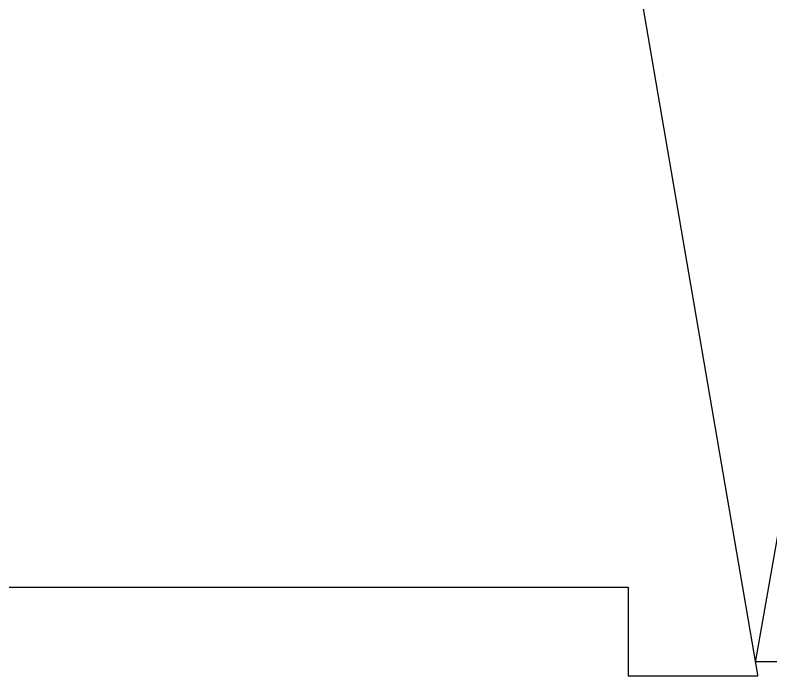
# Model space of a CAD drawing. Header units: millimetres. Extents: x -300 to 279, y -192 to 238.
# Drawn here: x -54.1 to 33.5, y -113.7 to -37.1 of the extents above; entities that cross this region are included whole.
import ezdxf

# ---------------------------------------------------------------- set-up
doc = ezdxf.new("R2010")
doc.units = ezdxf.units.MM
doc.layers.add('CAMADA_1', color=7, linetype='CONTINUOUS')

msp = doc.modelspace()

# ---------------------------------------------------------------- linework, layer by layer
at = {"layer": 'CAMADA_1', "color": 250}
for points in [[(-61.8591, -18.9443), (-61.8591, -18.9443), (15.7353, -18.9443), (15.7353, -18.9443), (15.7353, -18.9443), (31.938, -113.5814), (31.938, -113.5814), (31.938, -113.5814), (31.938, -113.6943), (31.938, -113.6943), (31.938, -113.6943), (16.938, -113.6943), (16.938, -113.6943), (16.938, -113.6943), (16.938, -103.3954), (16.938, -103.3954), (16.938, -103.3954), (-63.062, -103.3954), (-63.062, -103.3954), (-63.062, -103.3954), (-63.062, -113.6943), (-63.062, -113.6943), (-63.062, -113.6943), (-78.062, -113.6943), (-78.062, -113.6943), (-78.062, -113.6943), (-78.062, -113.5825), (-78.062, -113.5825), (-78.062, -113.5825), (-61.8591, -18.9443), (-61.8591, -18.9443)], [(47.8785, -20.0107), (47.8785, -20.0107), (125.4729, -20.0107), (125.4729, -20.0107), (125.4729, -20.0107), (141.6756, -111.9011), (141.6756, -111.9011), (141.6756, -111.9011), (141.6756, -112.0107), (141.6756, -112.0107), (141.6756, -112.0107), (126.6756, -112.0107), (126.6756, -112.0107), (126.6756, -112.0107), (126.6756, -102.0107), (126.6756, -102.0107), (126.6756, -102.0107), (46.6756, -102.0107), (46.6756, -102.0107), (46.6756, -102.0107), (46.6756, -112.0107), (46.6756, -112.0107), (46.6756, -112.0107), (31.6756, -112.0107), (31.6756, -112.0107), (31.6756, -112.0107), (31.6756, -111.9021), (31.6756, -111.9021), (31.6756, -111.9021), (47.8785, -20.0107), (47.8785, -20.0107)]]:
    msp.add_open_spline(points, degree=3, knots=[0, 0, 0, 0, 0.1, 0.1, 0.1, 0.2, 0.2, 0.2, 0.3, 0.3, 0.3, 0.4, 0.4, 0.4, 0.5, 0.5, 0.5, 0.6, 0.6, 0.6, 0.7, 0.7, 0.7, 0.8, 0.8, 0.8, 0.9, 0.9, 0.9, 1, 1, 1, 1], dxfattribs=at)

doc.saveas('drawing.dxf')
